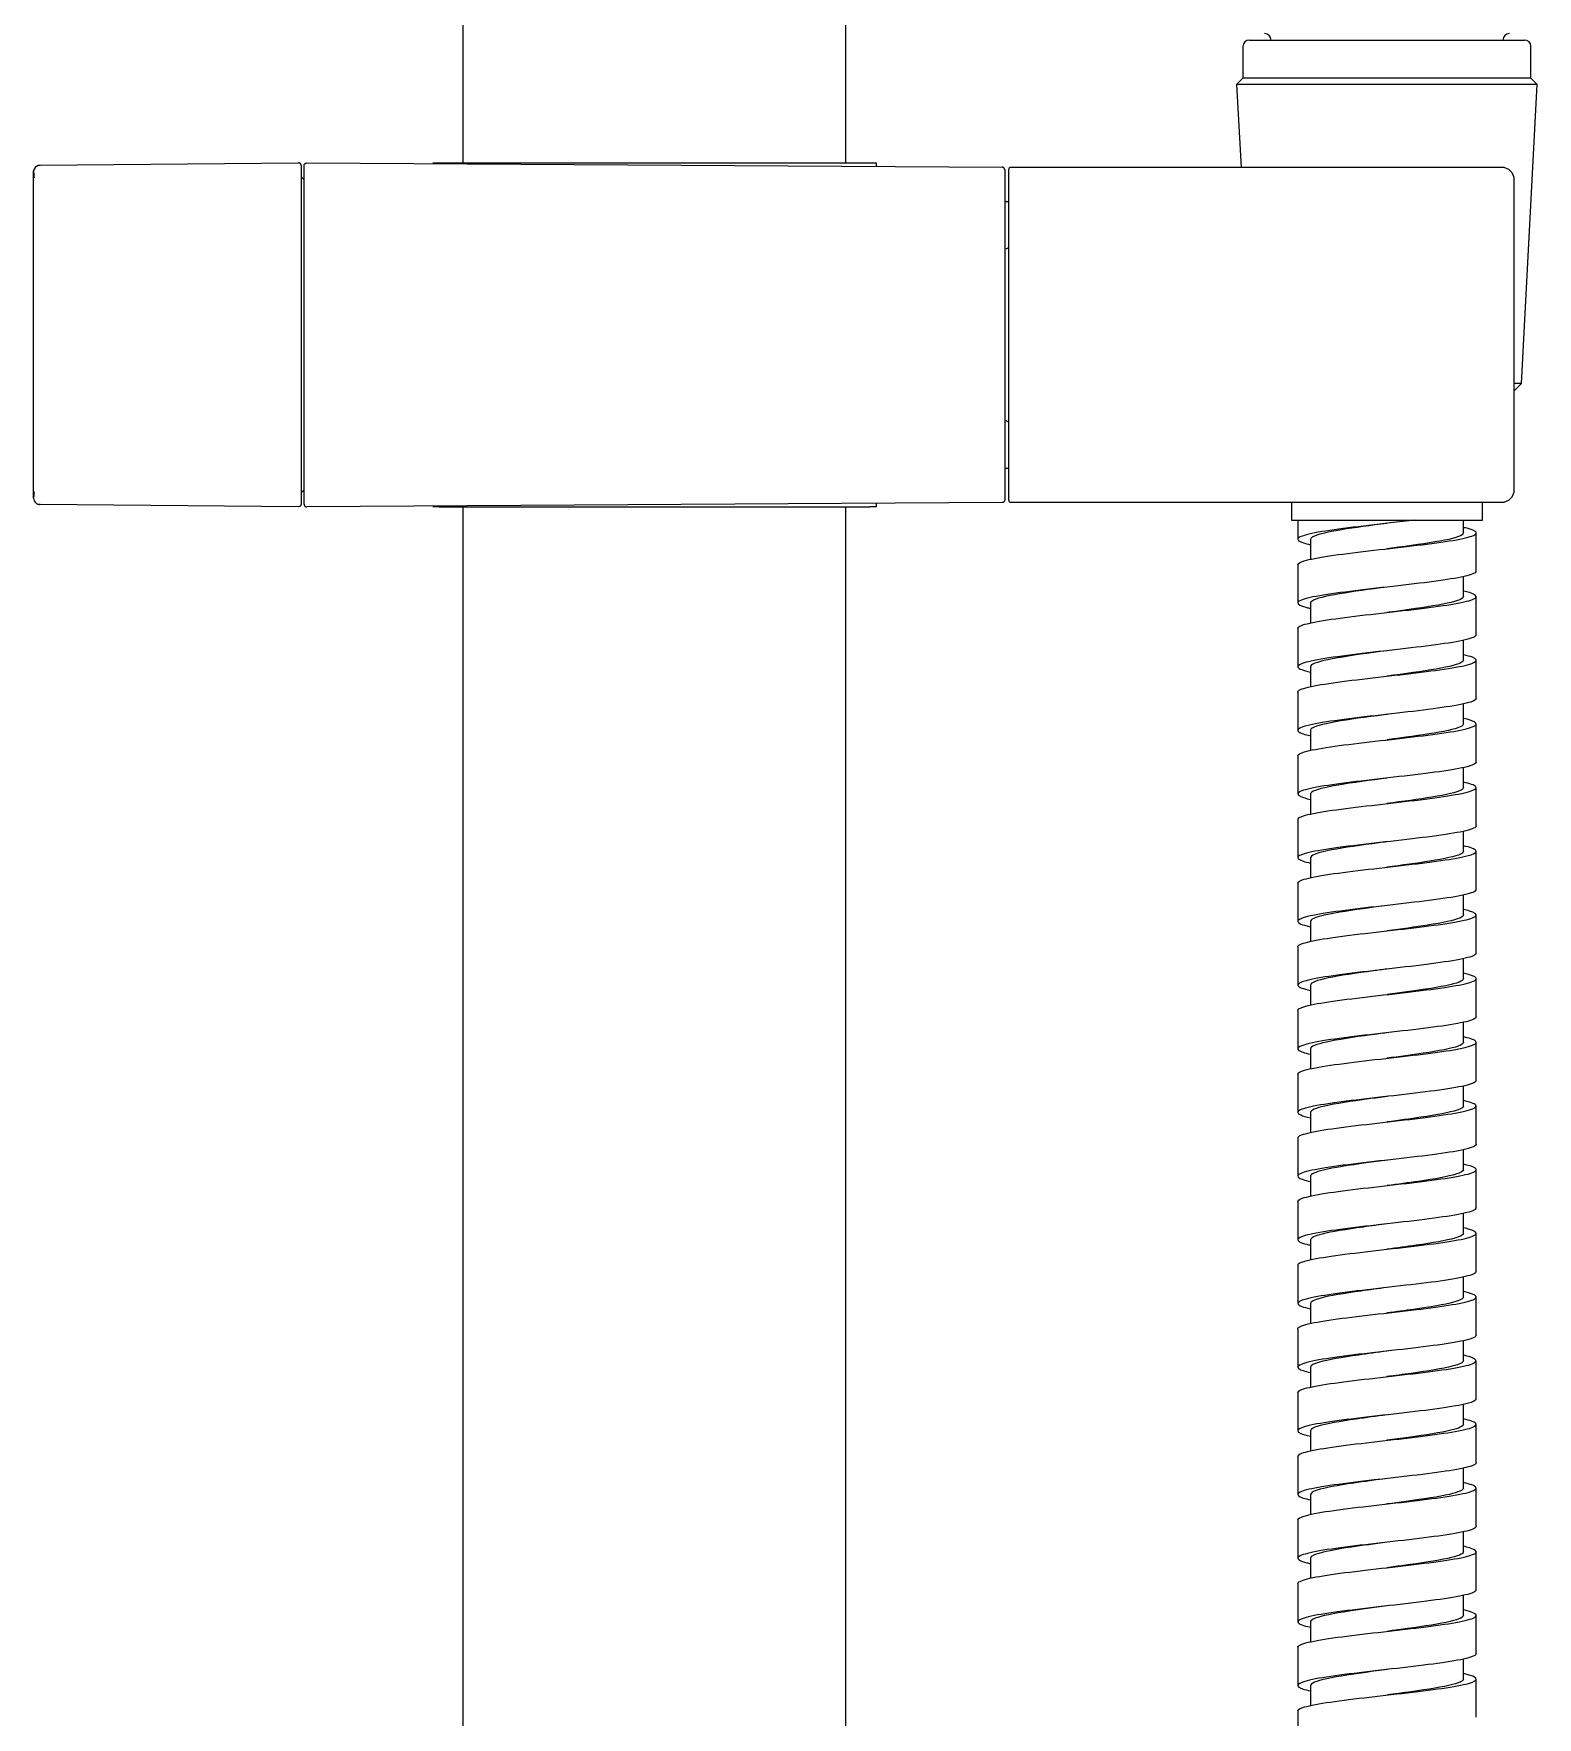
# Model space of a CAD drawing. Header units: millimetres. Extents: x -60 to 7633, y -2614 to 2146.
# Drawn here: x 4123.8 to 4241.8, y 1490.9 to 1623.1 of the extents above; entities that cross this region are included whole.
import ezdxf

# ---------------------------------------------------------------- set-up
doc = ezdxf.new("R2010")
doc.units = ezdxf.units.MM
doc.layers.get('0').update_dxf_attribs({"color": 250})

msp = doc.modelspace()

# ---------------------------------------------------------------- linework, layer by layer
at = {"linetype": 'Continuous'}
for p, q in [((4157.53, 1612.95), (4157.53, 1868.85)), ((4187.53, 1868.85), (4187.53, 1612.95)), ((4218.73, 1622.1), (4218.73, 1619.6)), ((4219.23, 1622.6), (4240.83, 1622.6)), ((4241.33, 1619.6), (4241.33, 1622.1)), ((4218.73, 1619.6), (4218.23, 1619.1)), ((4241.33, 1619.6), (4218.73, 1619.6)), ((4241.83, 1619.1), (4241.33, 1619.6)), ((4241.83, 1619.1), (4218.23, 1619.1)), ((4218.23, 1619.1), (4218.58, 1612.6)), ((4240.6, 1595.62), (4241.83, 1619.1)), ((4124.3, 1612.77), (4144.6, 1612.95)), ((4145.24, 1612.95), (4199.84, 1612.61)), ((4155.13, 1612.95), (4155.63, 1612.95)), ((4155.63, 1612.95), (4189.43, 1612.95)), ((4189.43, 1612.95), (4189.93, 1612.95)), ((4189.93, 1612.95), (4189.93, 1612.67)), ((4123.8, 1611.77), (4123.8, 1612.27)), ((4123.8, 1587.13), (4123.8, 1611.77)), ((4144.8, 1612.75), (4144.8, 1611.95)), ((4144.8, 1611.95), (4144.8, 1586.95)), ((4144.8, 1611.85), (4145.03, 1611.62)), ((4145.03, 1611.95), (4145.03, 1612.75)), ((4145.03, 1586.95), (4145.03, 1611.95)), ((4200.03, 1612.41), (4200.03, 1611.61)), ((4200.03, 1611.61), (4200.03, 1587.28)), ((4200.33, 1612.4), (4200.33, 1611.6)), ((4200.33, 1611.6), (4200.33, 1587.3)), ((4239.03, 1612.6), (4200.53, 1612.6)), ((4240.03, 1587.3), (4240.03, 1611.6)), ((4200.03, 1609.91), (4200.33, 1609.91)), ((4240.6, 1595.62), (4240.03, 1595.62)), ((4240.03, 1595.05), (4240.6, 1595.62)), ((4200.03, 1588.99), (4200.33, 1588.99)), ((4123.8, 1586.63), (4123.8, 1587.13)), ((4123.8, 1587.13), (4123.84, 1587.13)), ((4145.03, 1587.28), (4144.8, 1587.05)), ((4144.8, 1586.95), (4144.8, 1586.15)), ((4145.03, 1586.15), (4145.03, 1586.95)), ((4200.03, 1587.28), (4200.03, 1586.48)), ((4200.33, 1587.3), (4200.33, 1586.5)), ((4144.6, 1585.95), (4124.3, 1586.13)), ((4199.84, 1586.28), (4145.24, 1585.95)), ((4155.63, 1585.95), (4155.13, 1585.95)), ((4155.63, 1585.95), (4189.43, 1585.95)), ((4157.53, 899.45), (4157.53, 1585.95)), ((4187.53, 1585.95), (4187.53, 899.45)), ((4189.93, 1585.95), (4189.43, 1585.95)), ((4189.93, 1586.22), (4189.93, 1585.95)), ((4200.53, 1586.3), (4239.03, 1586.3)), ((4222.53, 1586.3), (4222.53, 1584.9)), ((4237.53, 1584.9), (4237.53, 1586.3)), ((4222.53, 1584.9), (4237.53, 1584.9)), ((4223.03, 1584.9), (4223.03, 1583.4)), ((4236.03, 1583.9), (4236.03, 1584.9)), ((4237.03, 1580.9), (4237.03, 1583.9)), ((4224.04, 1583.4), (4224.04, 1581.83)), ((4223.03, 1581.4), (4223.03, 1578.4)), ((4236.03, 1578.9), (4236.03, 1580.47)), ((4237.03, 1575.9), (4237.03, 1578.9)), ((4224.04, 1578.4), (4224.04, 1576.83)), ((4223.03, 1576.4), (4223.03, 1573.4)), ((4236.03, 1573.9), (4236.03, 1575.47)), ((4224.04, 1573.4), (4224.04, 1571.83)), ((4237.03, 1570.9), (4237.03, 1573.9)), ((4223.03, 1571.4), (4223.03, 1568.4)), ((4236.03, 1568.9), (4236.03, 1570.47)), ((4224.04, 1568.4), (4224.04, 1566.82)), ((4237.03, 1565.9), (4237.03, 1568.9)), ((4223.03, 1566.4), (4223.03, 1563.4)), ((4236.03, 1563.9), (4236.03, 1565.47)), ((4224.04, 1563.4), (4224.04, 1561.83)), ((4237.03, 1560.9), (4237.03, 1563.9)), ((4223.03, 1561.4), (4223.03, 1558.4)), ((4236.03, 1558.9), (4236.03, 1560.47)), ((4237.03, 1555.9), (4237.03, 1558.9)), ((4224.03, 1558.4), (4224.03, 1556.82)), ((4223.03, 1556.4), (4223.03, 1553.4)), ((4236.03, 1553.9), (4236.03, 1555.47)), ((4224.03, 1553.4), (4224.03, 1551.82)), ((4237.03, 1550.9), (4237.03, 1553.9)), ((4223.03, 1551.4), (4223.03, 1548.4)), ((4236.03, 1548.9), (4236.03, 1550.47)), ((4224.03, 1548.4), (4224.03, 1546.82)), ((4237.03, 1545.9), (4237.03, 1548.9)), ((4223.03, 1546.4), (4223.03, 1543.4)), ((4236.03, 1543.9), (4236.03, 1545.47)), ((4224.03, 1543.4), (4224.03, 1541.83)), ((4237.03, 1540.9), (4237.03, 1543.9)), ((4223.03, 1541.4), (4223.03, 1538.4)), ((4236.03, 1538.9), (4236.03, 1540.47)), ((4237.03, 1535.9), (4237.03, 1538.9)), ((4224.03, 1538.4), (4224.03, 1536.82)), ((4223.03, 1536.4), (4223.03, 1533.4)), ((4236.03, 1533.9), (4236.03, 1535.47)), ((4237.03, 1530.9), (4237.03, 1533.9)), ((4224.04, 1533.4), (4224.04, 1531.83)), ((4223.03, 1531.4), (4223.03, 1528.4)), ((4236.03, 1528.9), (4236.03, 1530.47)), ((4224.04, 1528.4), (4224.04, 1526.83)), ((4237.03, 1525.9), (4237.03, 1528.9)), ((4223.03, 1526.4), (4223.03, 1523.4)), ((4236.03, 1523.9), (4236.03, 1525.47)), ((4224.04, 1523.4), (4224.04, 1521.83)), ((4237.03, 1520.9), (4237.03, 1523.9)), ((4223.03, 1521.4), (4223.03, 1518.4)), ((4236.03, 1518.9), (4236.03, 1520.47)), ((4224.04, 1518.4), (4224.04, 1516.83)), ((4237.03, 1515.9), (4237.03, 1518.9)), ((4223.03, 1516.4), (4223.03, 1513.4)), ((4236.03, 1513.9), (4236.03, 1515.47)), ((4237.03, 1510.9), (4237.03, 1513.9)), ((4224.04, 1513.4), (4224.04, 1511.83)), ((4223.03, 1511.4), (4223.03, 1508.4)), ((4236.03, 1508.9), (4236.03, 1510.47)), ((4237.03, 1505.9), (4237.03, 1508.9)), ((4224.04, 1508.4), (4224.04, 1506.83)), ((4223.03, 1506.4), (4223.03, 1503.4)), ((4236.03, 1503.9), (4236.03, 1505.47)), ((4224.04, 1503.4), (4224.04, 1501.83)), ((4237.03, 1500.9), (4237.03, 1503.9)), ((4223.03, 1501.4), (4223.03, 1498.4)), ((4236.03, 1498.9), (4236.03, 1500.47)), ((4224.04, 1498.4), (4224.04, 1496.83)), ((4237.03, 1495.9), (4237.03, 1498.9)), ((4223.03, 1496.4), (4223.03, 1493.4)), ((4236.03, 1493.9), (4236.03, 1495.47)), ((4237.03, 1490.9), (4237.03, 1493.9)), ((4224.04, 1493.4), (4224.04, 1491.83)), ((4223.03, 1491.4), (4223.03, 1488.4))]:
    msp.add_line(p, q, dxfattribs=at)
for centre, radius, start, end in [((4219.23, 1622.1), 0.5, 90, 180), ((4220.43, 1622.6), 0.5, 0, 90), ((4239.63, 1622.6), 0.5, 90, 180), ((4240.83, 1622.1), 0.5, 0, 90), ((4124.3, 1612.27), 0.5, 155.6045, 179.999), ((4135.07, 1612.85), 11.29, 183.1391, 185.4735), ((4124.27, 1612.29), 0.464, 86.1231, 159.3363), ((4184.92, 1612.27), 60.62, 179.5275, 179.5443), ((4200.53, 1612.4), 0.2, 90, 180), ((4239.03, 1611.6), 1, 0, 90), ((4200.33, 1605.96), 0.3, 90, 135.0002), ((4200.33, 1592.94), 0.3, 224.715, 270), ((4135.07, 1586.05), 11.29, 174.5265, 176.8609), ((4124.3, 1586.63), 0.5, 180.001, 206.0309), ((4124.27, 1586.6), 0.453, 202.6604, 274.3919), ((4200.53, 1586.5), 0.2, 180, 270), ((4239.03, 1587.3), 1, 270, 0), ((4124.3, 1586.63), 0.5, 240.8809, 269.5)]:
    msp.add_arc(centre, radius, start, end, dxfattribs=at)
for points, weights in [([(4144.8, 1612.75), (4144.8, 1612.87), (4144.72, 1612.95), (4144.6, 1612.95)], [1.17455293361, 0.942397257252, 0.941817142031, 1.17281258795]), ([(4200.03, 1612.41), (4200.03, 1612.53), (4199.95, 1612.61), (4199.84, 1612.61)], [1.16999793441, 0.943299960513, 0.943334026982, 1.17010013382]), ([(4145.03, 1586.15), (4145.03, 1586.03), (4145.12, 1585.95), (4145.24, 1585.95)], [1.173578737, 0.942518283698, 0.942141037925, 1.17244699968])]:
    msp.add_rational_spline(points, weights, degree=3, dxfattribs=at)
for points, knots in [([(4145.03, 1612.75), (4145.03, 1612.8), (4145.06, 1612.85), (4145.13, 1612.93), (4145.18, 1612.95), (4145.24, 1612.95)], [0, 0, 0, 0, 0.5, 0.5, 1, 1, 1, 1]), ([(4200.03, 1586.48), (4200.03, 1586.43), (4200.01, 1586.38), (4199.94, 1586.31), (4199.89, 1586.28), (4199.84, 1586.28)], [0, 0, 0, 0, 0.5, 0.5, 1, 1, 1, 1]), ([(4144.8, 1586.15), (4144.8, 1586.1), (4144.78, 1586.05), (4144.71, 1585.97), (4144.66, 1585.95), (4144.6, 1585.95)], [0, 0, 0, 0, 0.5, 0.5, 1, 1, 1, 1]), ([(4232.2, 1584.9), (4231.59, 1584.83), (4230.95, 1584.75), (4229.17, 1584.55), (4228.01, 1584.42), (4225.95, 1584.16), (4225.04, 1584.03), (4223.7, 1583.77), (4223.26, 1583.64), (4222.94, 1583.38), (4223.07, 1583.25), (4223.62, 1583.07), (4223.8, 1583.02), (4224.02, 1582.97)], [0.057498438, 0.057498438, 0.057498438, 0.057498438, 0.05859375, 0.05859375, 0.060546875, 0.060546875, 0.0625, 0.0625, 0.064453125, 0.064453125, 0.06640625, 0.06640625, 0.067131044, 0.067131044, 0.067131044, 0.067131044]), ([(4223.04, 1581.4), (4223.04, 1581.45), (4223.08, 1581.5), (4223.39, 1581.69), (4223.9, 1581.82), (4225.34, 1582.07), (4226.29, 1582.21), (4228.42, 1582.47), (4229.58, 1582.6), (4231.85, 1582.86), (4232.96, 1582.99), (4234.88, 1583.25), (4235.67, 1583.38), (4236.74, 1583.64), (4237.03, 1583.77), (4237.04, 1584.03), (4236.75, 1584.16), (4236.15, 1584.3), (4236.1, 1584.32), (4236.03, 1584.33)], [0.92500094, 0.92500094, 0.92500094, 0.92500094, 0.92578125, 0.92578125, 0.92773438, 0.92773438, 0.9296875, 0.9296875, 0.93164062, 0.93164062, 0.93359375, 0.93359375, 0.93554688, 0.93554688, 0.9375, 0.9375, 0.93945312, 0.93945312, 0.93965463, 0.93965463, 0.93965463, 0.93965463]), ([(4230.02, 1584.65), (4228.75, 1584.48), (4227.48, 1584.31), (4225.33, 1583.96), (4224.52, 1583.77), (4224.09, 1583.52), (4224.04, 1583.46), (4224.04, 1583.4)], [0.058757768, 0.058757768, 0.058757768, 0.058757768, 0.061287466, 0.061287466, 0.064080381, 0.064080381, 0.064992449, 0.064992449, 0.064992449, 0.064992449]), ([(4236.03, 1583.9), (4236.03, 1583.87), (4236.02, 1583.84), (4235.86, 1583.63), (4235.21, 1583.44), (4233.18, 1583.07), (4231.82, 1582.89), (4230.29, 1582.68), (4230.16, 1582.66), (4230.02, 1582.65)], [0.062506405, 0.062506405, 0.062506405, 0.062506405, 0.062908719, 0.062908719, 0.065701635, 0.065701635, 0.06849455, 0.06849455, 0.068757454, 0.068757454, 0.068757454, 0.068757454]), ([(4237.03, 1580.9), (4237.03, 1580.86), (4237.01, 1580.82), (4236.77, 1580.64), (4236.31, 1580.51), (4234.92, 1580.25), (4234.01, 1580.12), (4231.93, 1579.86), (4230.77, 1579.73), (4228.48, 1579.47), (4227.35, 1579.34), (4225.41, 1579.08), (4224.58, 1578.95), (4223.41, 1578.69), (4223.08, 1578.56), (4223, 1578.3), (4223.23, 1578.17), (4223.82, 1578.02), (4223.92, 1577.99), (4224.02, 1577.97)], [0.07750218, 0.07750218, 0.07750218, 0.07750218, 0.078125, 0.078125, 0.08007812, 0.08007812, 0.08203125, 0.08203125, 0.08398438, 0.08398438, 0.0859375, 0.0859375, 0.08789062, 0.08789062, 0.08984375, 0.08984375, 0.09179688, 0.09179688, 0.09213246, 0.09213246, 0.09213246, 0.09213246]), ([(4223.03, 1576.4), (4223.03, 1576.42), (4223.05, 1576.45), (4223.18, 1576.61), (4223.57, 1576.74), (4224.85, 1577), (4225.73, 1577.13), (4227.74, 1577.39), (4228.88, 1577.52), (4231.17, 1577.78), (4232.32, 1577.91), (4234.34, 1578.17), (4235.22, 1578.3), (4236.49, 1578.56), (4236.89, 1578.69), (4237.11, 1578.95), (4236.94, 1579.08), (4236.37, 1579.25), (4236.21, 1579.29), (4236.03, 1579.33)], [0.89999941, 0.89999941, 0.89999941, 0.89999941, 0.90039062, 0.90039062, 0.90234375, 0.90234375, 0.90429688, 0.90429688, 0.90625, 0.90625, 0.90820312, 0.90820312, 0.91015625, 0.91015625, 0.91210938, 0.91210938, 0.9140625, 0.9140625, 0.91465805, 0.91465805, 0.91465805, 0.91465805]), ([(4230.04, 1579.65), (4228.69, 1579.47), (4227.35, 1579.29), (4225.2, 1578.93), (4224.43, 1578.74), (4224.07, 1578.5), (4224.04, 1578.45), (4224.04, 1578.4)], [0.083749167, 0.083749167, 0.083749167, 0.083749167, 0.086423706, 0.086423706, 0.089216621, 0.089216621, 0.089989319, 0.089989319, 0.089989319, 0.089989319]), ([(4236.03, 1578.9), (4236.03, 1578.86), (4236.02, 1578.83), (4235.79, 1578.6), (4235.09, 1578.42), (4233, 1578.05), (4231.62, 1577.86), (4230.15, 1577.66), (4230.09, 1577.66), (4230.03, 1577.65)], [0.087507848, 0.087507848, 0.087507848, 0.087507848, 0.088044959, 0.088044959, 0.090837875, 0.090837875, 0.09363079, 0.09363079, 0.093752156, 0.093752156, 0.093752156, 0.093752156]), ([(4237.03, 1575.9), (4237.03, 1575.83), (4236.96, 1575.76), (4236.52, 1575.57), (4235.96, 1575.44), (4234.39, 1575.17), (4233.41, 1575.04), (4231.25, 1574.79), (4230.08, 1574.66), (4227.8, 1574.39), (4226.72, 1574.26), (4224.9, 1574), (4224.16, 1573.87), (4223.2, 1573.61), (4222.98, 1573.48), (4223.11, 1573.23), (4223.45, 1573.1), (4224.02, 1572.97)], [0.10249919, 0.10249919, 0.10249919, 0.10249919, 0.10351562, 0.10351562, 0.10546875, 0.10546875, 0.10742188, 0.10742188, 0.109375, 0.109375, 0.11132812, 0.11132812, 0.11328125, 0.11328125, 0.11523438, 0.11523438, 0.11713264, 0.11713264, 0.11713264, 0.11713264]), ([(4230.04, 1574.65), (4230.03, 1574.65), (4230.02, 1574.65), (4228.61, 1574.46), (4227.21, 1574.27), (4225.07, 1573.9), (4224.34, 1573.71), (4224.06, 1573.49), (4224.04, 1573.44), (4224.04, 1573.4)], [0.108748221, 0.108748221, 0.108748221, 0.108748221, 0.10876703, 0.10876703, 0.111559946, 0.111559946, 0.114352861, 0.114352861, 0.114992613, 0.114992613, 0.114992613, 0.114992613]), ([(4223.03, 1571.4), (4223.03, 1571.53), (4223.32, 1571.66), (4224.4, 1571.92), (4225.2, 1572.05), (4227.09, 1572.31), (4228.2, 1572.44), (4230.49, 1572.7), (4231.66, 1572.83), (4233.76, 1573.09), (4234.71, 1573.22), (4236.17, 1573.48), (4236.68, 1573.61), (4237.12, 1573.87), (4237.07, 1574), (4236.57, 1574.2), (4236.33, 1574.26), (4236.03, 1574.33)], [0.8750022, 0.8750022, 0.8750022, 0.8750022, 0.87695312, 0.87695312, 0.87890625, 0.87890625, 0.88085938, 0.88085938, 0.8828125, 0.8828125, 0.88476562, 0.88476562, 0.88671875, 0.88671875, 0.88867188, 0.88867188, 0.88965687, 0.88965687, 0.88965687, 0.88965687]), ([(4236.03, 1573.9), (4236.03, 1573.85), (4236, 1573.81), (4235.71, 1573.58), (4234.96, 1573.39), (4232.82, 1573.02), (4231.44, 1572.83), (4230.04, 1572.65)], [0.112511239, 0.112511239, 0.112511239, 0.112511239, 0.113181199, 0.113181199, 0.115974114, 0.115974114, 0.118744409, 0.118744409, 0.118744409, 0.118744409]), ([(4237.03, 1570.9), (4237.03, 1570.8), (4236.89, 1570.71), (4236.21, 1570.49), (4235.54, 1570.36), (4233.83, 1570.1), (4232.78, 1569.97), (4230.56, 1569.71), (4229.38, 1569.58), (4227.16, 1569.32), (4226.12, 1569.19), (4224.44, 1568.92), (4223.8, 1568.79), (4223.05, 1568.54), (4222.94, 1568.4), (4223.26, 1568.17), (4223.57, 1568.07), (4224.02, 1567.97)], [0.12749839, 0.12749839, 0.12749839, 0.12749839, 0.12890625, 0.12890625, 0.13085938, 0.13085938, 0.1328125, 0.1328125, 0.13476562, 0.13476562, 0.13671875, 0.13671875, 0.13867188, 0.13867188, 0.140625, 0.140625, 0.1421306, 0.1421306, 0.1421306, 0.1421306]), ([(4223.03, 1566.4), (4223.04, 1566.5), (4223.22, 1566.61), (4224, 1566.84), (4224.71, 1566.97), (4226.47, 1567.23), (4227.54, 1567.36), (4229.79, 1567.62), (4230.97, 1567.75), (4233.15, 1568.01), (4234.17, 1568.14), (4235.8, 1568.4), (4236.4, 1568.53), (4237.06, 1568.79), (4237.13, 1568.92), (4236.74, 1569.15), (4236.45, 1569.24), (4236.03, 1569.33)], [0.85000159, 0.85000159, 0.85000159, 0.85000159, 0.8515625, 0.8515625, 0.85351562, 0.85351562, 0.85546875, 0.85546875, 0.85742188, 0.85742188, 0.859375, 0.859375, 0.86132812, 0.86132812, 0.86328125, 0.86328125, 0.86465234, 0.86465234, 0.86465234, 0.86465234]), ([(4230.04, 1569.65), (4229.96, 1569.64), (4229.88, 1569.63), (4228.4, 1569.43), (4227.02, 1569.25), (4224.95, 1568.87), (4224.26, 1568.69), (4224.05, 1568.47), (4224.04, 1568.43), (4224.04, 1568.4)], [0.133746034, 0.133746034, 0.133746034, 0.133746034, 0.13390327, 0.13390327, 0.136696185, 0.136696185, 0.139489101, 0.139489101, 0.139991346, 0.139991346, 0.139991346, 0.139991346]), ([(4236.03, 1568.9), (4236.03, 1568.84), (4235.99, 1568.79), (4235.62, 1568.55), (4234.84, 1568.36), (4232.68, 1568), (4231.36, 1567.83), (4230.04, 1567.65)], [0.137507841, 0.137507841, 0.137507841, 0.137507841, 0.138317439, 0.138317439, 0.141110354, 0.141110354, 0.143748047, 0.143748047, 0.143748047, 0.143748047]), ([(4237.03, 1565.9), (4237.03, 1565.78), (4236.79, 1565.66), (4235.83, 1565.41), (4235.07, 1565.28), (4233.23, 1565.02), (4232.13, 1564.89), (4229.85, 1564.63), (4228.68, 1564.5), (4226.54, 1564.24), (4225.57, 1564.11), (4224.03, 1563.85), (4223.49, 1563.72), (4222.96, 1563.46), (4222.97, 1563.33), (4223.43, 1563.12), (4223.68, 1563.05), (4224.01, 1562.97)], [0.15250214, 0.15250214, 0.15250214, 0.15250214, 0.15429688, 0.15429688, 0.15625, 0.15625, 0.15820312, 0.15820312, 0.16015625, 0.16015625, 0.16210938, 0.16210938, 0.1640625, 0.1640625, 0.16601562, 0.16601562, 0.1671285, 0.1671285, 0.1671285, 0.1671285]), ([(4223.04, 1561.4), (4223.04, 1561.48), (4223.14, 1561.56), (4223.67, 1561.76), (4224.27, 1561.89), (4225.9, 1562.15), (4226.91, 1562.28), (4229.09, 1562.54), (4230.27, 1562.67), (4232.52, 1562.93), (4233.59, 1563.07), (4235.36, 1563.33), (4236.06, 1563.46), (4236.94, 1563.72), (4237.11, 1563.85), (4236.9, 1564.09), (4236.56, 1564.21), (4236.03, 1564.33)], [0.82499822, 0.82499822, 0.82499822, 0.82499822, 0.82617188, 0.82617188, 0.828125, 0.828125, 0.83007812, 0.83007812, 0.83203125, 0.83203125, 0.83398438, 0.83398438, 0.8359375, 0.8359375, 0.83789062, 0.83789062, 0.83965617, 0.83965617, 0.83965617, 0.83965617]), ([(4230.03, 1564.65), (4229.89, 1564.63), (4229.74, 1564.61), (4228.2, 1564.4), (4226.84, 1564.22), (4224.83, 1563.85), (4224.19, 1563.66), (4224.04, 1563.45), (4224.04, 1563.42), (4224.04, 1563.4)], [0.158753759, 0.158753759, 0.158753759, 0.158753759, 0.15903951, 0.15903951, 0.161832425, 0.161832425, 0.164625341, 0.164625341, 0.1649915, 0.1649915, 0.1649915, 0.1649915]), ([(4236.03, 1563.9), (4236.03, 1563.83), (4235.98, 1563.77), (4235.53, 1563.52), (4234.7, 1563.34), (4232.55, 1562.98), (4231.29, 1562.82), (4230.03, 1562.65)], [0.162505058, 0.162505058, 0.162505058, 0.162505058, 0.163453678, 0.163453678, 0.166246594, 0.166246594, 0.1687531, 0.1687531, 0.1687531, 0.1687531]), ([(4237.03, 1560.9), (4237.03, 1560.88), (4237.03, 1560.87), (4236.96, 1560.72), (4236.61, 1560.59), (4235.4, 1560.33), (4234.56, 1560.2), (4232.59, 1559.94), (4231.46, 1559.81), (4229.16, 1559.55), (4228.01, 1559.42), (4225.95, 1559.16), (4225.05, 1559.03), (4223.7, 1558.77), (4223.26, 1558.64), (4222.94, 1558.38), (4223.07, 1558.25), (4223.61, 1558.07), (4223.8, 1558.02), (4224.02, 1557.97)], [0.17750018, 0.17750018, 0.17750018, 0.17750018, 0.17773438, 0.17773438, 0.1796875, 0.1796875, 0.18164062, 0.18164062, 0.18359375, 0.18359375, 0.18554688, 0.18554688, 0.1875, 0.1875, 0.18945312, 0.18945312, 0.19140625, 0.19140625, 0.19213283, 0.19213283, 0.19213283, 0.19213283]), ([(4223.04, 1556.4), (4223.04, 1556.45), (4223.08, 1556.5), (4223.39, 1556.68), (4223.89, 1556.82), (4225.35, 1557.08), (4226.3, 1557.21), (4228.41, 1557.47), (4229.57, 1557.6), (4231.87, 1557.86), (4232.97, 1557.99), (4234.87, 1558.25), (4235.66, 1558.38), (4236.75, 1558.64), (4237.03, 1558.77), (4237.03, 1559.03), (4236.75, 1559.16), (4236.15, 1559.3), (4236.1, 1559.32), (4236.03, 1559.33)], [0.80000114, 0.80000114, 0.80000114, 0.80000114, 0.80078125, 0.80078125, 0.80273438, 0.80273438, 0.8046875, 0.8046875, 0.80664062, 0.80664062, 0.80859375, 0.80859375, 0.81054688, 0.81054688, 0.8125, 0.8125, 0.81445312, 0.81445312, 0.81465501, 0.81465501, 0.81465501, 0.81465501]), ([(4230.03, 1559.65), (4229.82, 1559.62), (4229.61, 1559.59), (4228, 1559.38), (4226.66, 1559.19), (4224.72, 1558.82), (4224.13, 1558.63), (4224.04, 1558.43), (4224.03, 1558.42), (4224.03, 1558.4)], [0.183752986, 0.183752986, 0.183752986, 0.183752986, 0.184175749, 0.184175749, 0.186968665, 0.186968665, 0.18976158, 0.18976158, 0.189993025, 0.189993025, 0.189993025, 0.189993025]), ([(4236.03, 1558.9), (4236.03, 1558.83), (4235.96, 1558.75), (4235.43, 1558.49), (4234.56, 1558.31), (4232.41, 1557.96), (4231.22, 1557.81), (4230.03, 1557.65)], [0.187505638, 0.187505638, 0.187505638, 0.187505638, 0.188589918, 0.188589918, 0.191382834, 0.191382834, 0.1937527, 0.1937527, 0.1937527, 0.1937527]), ([(4237.03, 1555.9), (4237.03, 1555.86), (4237.01, 1555.82), (4236.77, 1555.64), (4236.31, 1555.51), (4234.93, 1555.25), (4234, 1555.12), (4231.92, 1554.86), (4230.77, 1554.73), (4228.48, 1554.47), (4227.36, 1554.34), (4225.4, 1554.08), (4224.57, 1553.95), (4223.42, 1553.69), (4223.09, 1553.56), (4222.99, 1553.3), (4223.24, 1553.17), (4223.82, 1553.02), (4223.91, 1553), (4224.01, 1552.97)], [0.20249891, 0.20249891, 0.20249891, 0.20249891, 0.203125, 0.203125, 0.20507812, 0.20507812, 0.20703125, 0.20703125, 0.20898438, 0.20898438, 0.2109375, 0.2109375, 0.21289062, 0.21289062, 0.21484375, 0.21484375, 0.21679688, 0.21679688, 0.21713044, 0.21713044, 0.21713044, 0.21713044]), ([(4223.03, 1551.4), (4223.03, 1551.42), (4223.05, 1551.45), (4223.18, 1551.61), (4223.58, 1551.74), (4224.85, 1552), (4225.72, 1552.13), (4227.74, 1552.39), (4228.89, 1552.52), (4231.18, 1552.78), (4232.32, 1552.91), (4234.34, 1553.17), (4235.22, 1553.3), (4236.49, 1553.56), (4236.89, 1553.69), (4237.11, 1553.95), (4236.94, 1554.08), (4236.37, 1554.25), (4236.21, 1554.29), (4236.03, 1554.33)], [0.77500334, 0.77500334, 0.77500334, 0.77500334, 0.77539062, 0.77539062, 0.77734375, 0.77734375, 0.77929688, 0.77929688, 0.78125, 0.78125, 0.78320312, 0.78320312, 0.78515625, 0.78515625, 0.78710938, 0.78710938, 0.7890625, 0.7890625, 0.7896521, 0.7896521, 0.7896521, 0.7896521]), ([(4230.05, 1554.65), (4229.76, 1554.61), (4229.47, 1554.57), (4227.8, 1554.35), (4226.49, 1554.16), (4224.62, 1553.79), (4224.07, 1553.61), (4224.04, 1553.41), (4224.03, 1553.41), (4224.03, 1553.4)], [0.20874279, 0.20874279, 0.20874279, 0.20874279, 0.209311989, 0.209311989, 0.212104905, 0.212104905, 0.21489782, 0.21489782, 0.214998002, 0.214998002, 0.214998002, 0.214998002]), ([(4236.03, 1553.9), (4236.03, 1553.82), (4235.94, 1553.74), (4235.33, 1553.47), (4234.41, 1553.28), (4232.28, 1552.95), (4231.16, 1552.8), (4230.04, 1552.65)], [0.212501276, 0.212501276, 0.212501276, 0.212501276, 0.213726158, 0.213726158, 0.216519074, 0.216519074, 0.218745769, 0.218745769, 0.218745769, 0.218745769]), ([(4237.03, 1550.9), (4237.03, 1550.83), (4236.96, 1550.76), (4236.52, 1550.57), (4235.95, 1550.43), (4234.4, 1550.18), (4233.42, 1550.05), (4231.24, 1549.78), (4230.07, 1549.65), (4227.81, 1549.39), (4226.73, 1549.26), (4224.89, 1549), (4224.16, 1548.87), (4223.2, 1548.61), (4222.98, 1548.48), (4223.11, 1548.23), (4223.45, 1548.1), (4224.01, 1547.97)], [0.22750225, 0.22750225, 0.22750225, 0.22750225, 0.22851562, 0.22851562, 0.23046875, 0.23046875, 0.23242188, 0.23242188, 0.234375, 0.234375, 0.23632812, 0.23632812, 0.23828125, 0.23828125, 0.24023438, 0.24023438, 0.24212924, 0.24212924, 0.24212924, 0.24212924]), ([(4230.03, 1549.65), (4229.68, 1549.6), (4229.33, 1549.56), (4227.6, 1549.32), (4226.32, 1549.14), (4224.53, 1548.77), (4224.03, 1548.58), (4224.03, 1548.4)], [0.233750749, 0.233750749, 0.233750749, 0.233750749, 0.234448229, 0.234448229, 0.237241144, 0.237241144, 0.240005302, 0.240005302, 0.240005302, 0.240005302]), ([(4223.03, 1546.4), (4223.03, 1546.53), (4223.32, 1546.66), (4224.4, 1546.92), (4225.18, 1547.05), (4227.1, 1547.31), (4228.21, 1547.44), (4230.48, 1547.7), (4231.65, 1547.83), (4233.77, 1548.09), (4234.72, 1548.22), (4236.17, 1548.48), (4236.67, 1548.61), (4237.12, 1548.87), (4237.07, 1549), (4236.57, 1549.2), (4236.33, 1549.26), (4236.03, 1549.33)], [0.75, 0.75, 0.75, 0.75, 0.75195312, 0.75195312, 0.75390625, 0.75390625, 0.75585938, 0.75585938, 0.7578125, 0.7578125, 0.75976562, 0.75976562, 0.76171875, 0.76171875, 0.76367188, 0.76367188, 0.76465233, 0.76465233, 0.76465233, 0.76465233]), ([(4236.03, 1548.9), (4236.03, 1548.81), (4235.92, 1548.72), (4235.21, 1548.44), (4234.26, 1548.25), (4232.14, 1547.93), (4231.09, 1547.79), (4230.04, 1547.65)], [0.237498544, 0.237498544, 0.237498544, 0.237498544, 0.238862398, 0.238862398, 0.241655313, 0.241655313, 0.243748881, 0.243748881, 0.243748881, 0.243748881]), ([(4237.03, 1545.9), (4237.03, 1545.81), (4236.89, 1545.71), (4236.2, 1545.49), (4235.54, 1545.36), (4233.83, 1545.1), (4232.79, 1544.97), (4230.56, 1544.71), (4229.37, 1544.58), (4227.16, 1544.32), (4226.12, 1544.19), (4224.45, 1543.93), (4223.8, 1543.79), (4223.04, 1543.53), (4222.94, 1543.4), (4223.26, 1543.17), (4223.56, 1543.07), (4224.01, 1542.97)], [0.2525031, 0.2525031, 0.2525031, 0.2525031, 0.25390625, 0.25390625, 0.25585938, 0.25585938, 0.2578125, 0.2578125, 0.25976562, 0.25976562, 0.26171875, 0.26171875, 0.26367188, 0.26367188, 0.265625, 0.265625, 0.26713094, 0.26713094, 0.26713094, 0.26713094]), ([(4223.03, 1541.4), (4223.04, 1541.5), (4223.22, 1541.61), (4224, 1541.84), (4224.71, 1541.97), (4226.48, 1542.23), (4227.55, 1542.36), (4229.78, 1542.62), (4230.97, 1542.75), (4233.17, 1543.01), (4234.18, 1543.14), (4235.79, 1543.4), (4236.4, 1543.53), (4237.07, 1543.8), (4237.12, 1543.93), (4236.74, 1544.15), (4236.45, 1544.24), (4236.03, 1544.33)], [0.72500105, 0.72500105, 0.72500105, 0.72500105, 0.7265625, 0.7265625, 0.72851562, 0.72851562, 0.73046875, 0.73046875, 0.73242188, 0.73242188, 0.734375, 0.734375, 0.73632812, 0.73632812, 0.73828125, 0.73828125, 0.73965586, 0.73965586, 0.73965586, 0.73965586]), ([(4230.03, 1544.65), (4229.61, 1544.59), (4229.19, 1544.54), (4227.41, 1544.3), (4226.15, 1544.11), (4224.48, 1543.75), (4224.03, 1543.57), (4224.03, 1543.4)], [0.258753048, 0.258753048, 0.258753048, 0.258753048, 0.259584469, 0.259584469, 0.262377384, 0.262377384, 0.265006703, 0.265006703, 0.265006703, 0.265006703]), ([(4236.03, 1543.9), (4236.03, 1543.8), (4235.89, 1543.7), (4235.1, 1543.41), (4234.11, 1543.23), (4232, 1542.91), (4231.01, 1542.78), (4230.03, 1542.65)], [0.262496437, 0.262496437, 0.262496437, 0.262496437, 0.263998638, 0.263998638, 0.266791553, 0.266791553, 0.26875511, 0.26875511, 0.26875511, 0.26875511]), ([(4237.03, 1540.9), (4237.03, 1540.78), (4236.79, 1540.66), (4235.84, 1540.41), (4235.08, 1540.28), (4233.22, 1540.02), (4232.13, 1539.89), (4229.87, 1539.63), (4228.69, 1539.5), (4226.53, 1539.24), (4225.56, 1539.11), (4224.05, 1538.85), (4223.5, 1538.72), (4222.96, 1538.46), (4222.97, 1538.33), (4223.43, 1538.12), (4223.68, 1538.05), (4224.02, 1537.97)], [0.27750022, 0.27750022, 0.27750022, 0.27750022, 0.27929688, 0.27929688, 0.28125, 0.28125, 0.28320312, 0.28320312, 0.28515625, 0.28515625, 0.28710938, 0.28710938, 0.2890625, 0.2890625, 0.29101562, 0.29101562, 0.29213284, 0.29213284, 0.29213284, 0.29213284]), ([(4223.03, 1536.4), (4223.04, 1536.48), (4223.13, 1536.55), (4223.67, 1536.76), (4224.28, 1536.89), (4225.89, 1537.15), (4226.9, 1537.28), (4229.1, 1537.54), (4230.28, 1537.68), (4232.52, 1537.93), (4233.59, 1538.07), (4235.36, 1538.33), (4236.06, 1538.46), (4236.94, 1538.72), (4237.11, 1538.85), (4236.9, 1539.09), (4236.57, 1539.21), (4236.04, 1539.33)], [0.70000407, 0.70000407, 0.70000407, 0.70000407, 0.70117188, 0.70117188, 0.703125, 0.703125, 0.70507812, 0.70507812, 0.70703125, 0.70703125, 0.70898438, 0.70898438, 0.7109375, 0.7109375, 0.71289062, 0.71289062, 0.71465073, 0.71465073, 0.71465073, 0.71465073]), ([(4230.04, 1539.65), (4229.55, 1539.58), (4229.06, 1539.52), (4227.22, 1539.27), (4225.99, 1539.08), (4224.43, 1538.73), (4224.03, 1538.56), (4224.03, 1538.4)], [0.283748161, 0.283748161, 0.283748161, 0.283748161, 0.284720708, 0.284720708, 0.287513624, 0.287513624, 0.290010376, 0.290010376, 0.290010376, 0.290010376]), ([(4236.03, 1538.9), (4236.03, 1538.79), (4235.86, 1538.68), (4234.97, 1538.39), (4233.95, 1538.2), (4231.87, 1537.89), (4230.95, 1537.77), (4230.04, 1537.65)], [0.287495757, 0.287495757, 0.287495757, 0.287495757, 0.289134877, 0.289134877, 0.291927793, 0.291927793, 0.293747448, 0.293747448, 0.293747448, 0.293747448]), ([(4237.03, 1535.9), (4237.03, 1535.88), (4237.03, 1535.87), (4236.95, 1535.72), (4236.6, 1535.59), (4235.41, 1535.33), (4234.57, 1535.2), (4232.58, 1534.94), (4231.45, 1534.81), (4229.17, 1534.55), (4228.02, 1534.42), (4225.95, 1534.16), (4225.04, 1534.03), (4223.7, 1533.77), (4223.26, 1533.64), (4222.94, 1533.38), (4223.07, 1533.25), (4223.61, 1533.07), (4223.8, 1533.02), (4224.01, 1532.97)], [0.30250155, 0.30250155, 0.30250155, 0.30250155, 0.30273438, 0.30273438, 0.3046875, 0.3046875, 0.30664062, 0.30664062, 0.30859375, 0.30859375, 0.31054688, 0.31054688, 0.3125, 0.3125, 0.31445312, 0.31445312, 0.31640625, 0.31640625, 0.31712887, 0.31712887, 0.31712887, 0.31712887]), ([(4223.04, 1531.4), (4223.04, 1531.45), (4223.08, 1531.5), (4223.39, 1531.69), (4223.9, 1531.82), (4225.34, 1532.08), (4226.29, 1532.21), (4228.42, 1532.47), (4229.58, 1532.6), (4231.85, 1532.86), (4232.96, 1532.99), (4234.88, 1533.25), (4235.67, 1533.38), (4236.75, 1533.64), (4237.03, 1533.77), (4237.04, 1534.03), (4236.75, 1534.16), (4236.15, 1534.3), (4236.1, 1534.32), (4236.04, 1534.33)], [0.67500095, 0.67500095, 0.67500095, 0.67500095, 0.67578125, 0.67578125, 0.67773438, 0.67773438, 0.6796875, 0.6796875, 0.68164062, 0.68164062, 0.68359375, 0.68359375, 0.68554688, 0.68554688, 0.6875, 0.6875, 0.68945312, 0.68945312, 0.6896507, 0.6896507, 0.6896507, 0.6896507]), ([(4230.04, 1534.65), (4229.48, 1534.58), (4228.92, 1534.5), (4227.04, 1534.24), (4225.83, 1534.06), (4224.39, 1533.71), (4224.03, 1533.55), (4224.04, 1533.4)], [0.308747643, 0.308747643, 0.308747643, 0.308747643, 0.309856948, 0.309856948, 0.312649864, 0.312649864, 0.315011919, 0.315011919, 0.315011919, 0.315011919]), ([(4236.03, 1533.9), (4236.03, 1533.78), (4235.83, 1533.66), (4234.85, 1533.36), (4233.78, 1533.17), (4231.73, 1532.87), (4230.88, 1532.76), (4230.04, 1532.65)], [0.312493003, 0.312493003, 0.312493003, 0.312493003, 0.314271117, 0.314271117, 0.317064033, 0.317064033, 0.318747309, 0.318747309, 0.318747309, 0.318747309]), ([(4237.03, 1530.9), (4237.03, 1530.86), (4237.01, 1530.82), (4236.77, 1530.64), (4236.3, 1530.51), (4234.93, 1530.25), (4234.01, 1530.12), (4231.93, 1529.86), (4230.77, 1529.73), (4228.48, 1529.47), (4227.35, 1529.34), (4225.41, 1529.08), (4224.58, 1528.95), (4223.41, 1528.69), (4223.09, 1528.56), (4222.99, 1528.3), (4223.23, 1528.17), (4223.82, 1528.02), (4223.91, 1527.99), (4224.02, 1527.97)], [0.32750321, 0.32750321, 0.32750321, 0.32750321, 0.328125, 0.328125, 0.33007812, 0.33007812, 0.33203125, 0.33203125, 0.33398438, 0.33398438, 0.3359375, 0.3359375, 0.33789062, 0.33789062, 0.33984375, 0.33984375, 0.34179688, 0.34179688, 0.34213016, 0.34213016, 0.34213016, 0.34213016]), ([(4230.03, 1529.65), (4229.41, 1529.57), (4228.78, 1529.48), (4226.85, 1529.21), (4225.68, 1529.03), (4224.35, 1528.69), (4224.04, 1528.54), (4224.04, 1528.4)], [0.333752075, 0.333752075, 0.333752075, 0.333752075, 0.334993188, 0.334993188, 0.337786104, 0.337786104, 0.340012791, 0.340012791, 0.340012791, 0.340012791]), ([(4223.03, 1526.4), (4223.03, 1526.42), (4223.05, 1526.45), (4223.18, 1526.61), (4223.57, 1526.74), (4224.85, 1527), (4225.73, 1527.13), (4227.74, 1527.39), (4228.89, 1527.52), (4231.17, 1527.78), (4232.32, 1527.91), (4234.35, 1528.17), (4235.22, 1528.3), (4236.49, 1528.56), (4236.89, 1528.69), (4237.11, 1528.95), (4236.94, 1529.08), (4236.37, 1529.25), (4236.22, 1529.29), (4236.04, 1529.33)], [0.64999891, 0.64999891, 0.64999891, 0.64999891, 0.65039062, 0.65039062, 0.65234375, 0.65234375, 0.65429688, 0.65429688, 0.65625, 0.65625, 0.65820312, 0.65820312, 0.66015625, 0.66015625, 0.66210938, 0.66210938, 0.6640625, 0.6640625, 0.6646508, 0.6646508, 0.6646508, 0.6646508]), ([(4236.03, 1528.9), (4236.03, 1528.77), (4235.8, 1528.65), (4234.71, 1528.33), (4233.61, 1528.15), (4231.59, 1527.86), (4230.81, 1527.75), (4230.03, 1527.65)], [0.33748758, 0.33748758, 0.33748758, 0.33748758, 0.339407357, 0.339407357, 0.342200272, 0.342200272, 0.343755052, 0.343755052, 0.343755052, 0.343755052]), ([(4237.03, 1525.9), (4237.03, 1525.83), (4236.96, 1525.76), (4236.52, 1525.57), (4235.96, 1525.44), (4234.39, 1525.17), (4233.41, 1525.04), (4231.25, 1524.79), (4230.08, 1524.66), (4227.8, 1524.39), (4226.72, 1524.26), (4224.9, 1524), (4224.16, 1523.87), (4223.2, 1523.61), (4222.98, 1523.48), (4223.11, 1523.23), (4223.45, 1523.1), (4224.01, 1522.97)], [0.35250031, 0.35250031, 0.35250031, 0.35250031, 0.35351562, 0.35351562, 0.35546875, 0.35546875, 0.35742188, 0.35742188, 0.359375, 0.359375, 0.36132812, 0.36132812, 0.36328125, 0.36328125, 0.36523438, 0.36523438, 0.36713266, 0.36713266, 0.36713266, 0.36713266]), ([(4223.03, 1521.4), (4223.03, 1521.53), (4223.32, 1521.66), (4224.4, 1521.92), (4225.2, 1522.05), (4227.09, 1522.31), (4228.2, 1522.44), (4230.49, 1522.7), (4231.66, 1522.83), (4233.77, 1523.09), (4234.71, 1523.22), (4236.17, 1523.48), (4236.68, 1523.61), (4237.12, 1523.87), (4237.07, 1524), (4236.57, 1524.2), (4236.33, 1524.26), (4236.04, 1524.33)], [0.62500143, 0.62500143, 0.62500143, 0.62500143, 0.62695312, 0.62695312, 0.62890625, 0.62890625, 0.63085938, 0.63085938, 0.6328125, 0.6328125, 0.63476562, 0.63476562, 0.63671875, 0.63671875, 0.63867188, 0.63867188, 0.63964934, 0.63964934, 0.63964934, 0.63964934]), ([(4230.03, 1524.65), (4229.34, 1524.56), (4228.65, 1524.46), (4226.68, 1524.19), (4225.53, 1524), (4224.31, 1523.68), (4224.04, 1523.54), (4224.04, 1523.4)], [0.358754516, 0.358754516, 0.358754516, 0.358754516, 0.360129428, 0.360129428, 0.362922343, 0.362922343, 0.365009966, 0.365009966, 0.365009966, 0.365009966]), ([(4236.03, 1523.9), (4236.03, 1523.76), (4235.77, 1523.63), (4234.57, 1523.3), (4233.44, 1523.12), (4231.46, 1522.84), (4230.74, 1522.74), (4230.03, 1522.65)], [0.362487239, 0.362487239, 0.362487239, 0.362487239, 0.364543597, 0.364543597, 0.367336512, 0.367336512, 0.368750661, 0.368750661, 0.368750661, 0.368750661]), ([(4237.03, 1520.9), (4237.03, 1520.8), (4236.89, 1520.71), (4236.21, 1520.49), (4235.55, 1520.36), (4233.83, 1520.1), (4232.78, 1519.97), (4230.56, 1519.71), (4229.38, 1519.58), (4227.16, 1519.32), (4226.12, 1519.19), (4224.44, 1518.93), (4223.8, 1518.79), (4223.05, 1518.53), (4222.94, 1518.4), (4223.26, 1518.17), (4223.57, 1518.07), (4224.02, 1517.97)], [0.37749811, 0.37749811, 0.37749811, 0.37749811, 0.37890625, 0.37890625, 0.38085938, 0.38085938, 0.3828125, 0.3828125, 0.38476562, 0.38476562, 0.38671875, 0.38671875, 0.38867188, 0.38867188, 0.390625, 0.390625, 0.39213225, 0.39213225, 0.39213225, 0.39213225]), ([(4223.03, 1516.4), (4223.04, 1516.5), (4223.22, 1516.61), (4224.01, 1516.84), (4224.71, 1516.97), (4226.47, 1517.23), (4227.54, 1517.36), (4229.79, 1517.62), (4230.97, 1517.75), (4233.16, 1518.01), (4234.17, 1518.14), (4235.8, 1518.4), (4236.4, 1518.53), (4237.06, 1518.79), (4237.12, 1518.92), (4236.74, 1519.15), (4236.45, 1519.24), (4236.04, 1519.33)], [0.60000156, 0.60000156, 0.60000156, 0.60000156, 0.6015625, 0.6015625, 0.60351562, 0.60351562, 0.60546875, 0.60546875, 0.60742188, 0.60742188, 0.609375, 0.609375, 0.61132812, 0.61132812, 0.61328125, 0.61328125, 0.61464331, 0.61464331, 0.61464331, 0.61464331]), ([(4230.03, 1519.65), (4229.27, 1519.55), (4228.51, 1519.45), (4226.5, 1519.16), (4225.39, 1518.97), (4224.27, 1518.66), (4224.04, 1518.53), (4224.04, 1518.4)], [0.383752872, 0.383752872, 0.383752872, 0.383752872, 0.385265668, 0.385265668, 0.388058583, 0.388058583, 0.390010782, 0.390010782, 0.390010782, 0.390010782]), ([(4236.03, 1518.9), (4236.03, 1518.75), (4235.73, 1518.61), (4234.43, 1518.28), (4233.26, 1518.09), (4231.32, 1517.82), (4230.67, 1517.73), (4230.03, 1517.65)], [0.387490229, 0.387490229, 0.387490229, 0.387490229, 0.389679837, 0.389679837, 0.392472752, 0.392472752, 0.393754918, 0.393754918, 0.393754918, 0.393754918]), ([(4237.03, 1515.9), (4237.03, 1515.78), (4236.79, 1515.66), (4235.83, 1515.41), (4235.08, 1515.28), (4233.23, 1515.02), (4232.13, 1514.89), (4229.86, 1514.63), (4228.68, 1514.5), (4226.54, 1514.24), (4225.57, 1514.11), (4224.04, 1513.85), (4223.49, 1513.72), (4222.96, 1513.46), (4222.97, 1513.33), (4223.43, 1513.12), (4223.68, 1513.05), (4224.02, 1512.97)], [0.40250249, 0.40250249, 0.40250249, 0.40250249, 0.40429688, 0.40429688, 0.40625, 0.40625, 0.40820312, 0.40820312, 0.41015625, 0.41015625, 0.41210938, 0.41210938, 0.4140625, 0.4140625, 0.41601562, 0.41601562, 0.41713039, 0.41713039, 0.41713039, 0.41713039]), ([(4223.03, 1511.4), (4223.04, 1511.48), (4223.14, 1511.56), (4223.67, 1511.76), (4224.27, 1511.89), (4225.9, 1512.15), (4226.91, 1512.28), (4229.09, 1512.54), (4230.27, 1512.67), (4232.52, 1512.93), (4233.59, 1513.07), (4235.36, 1513.33), (4236.06, 1513.46), (4236.94, 1513.72), (4237.11, 1513.85), (4236.9, 1514.09), (4236.57, 1514.21), (4236.04, 1514.33)], [0.57499728, 0.57499728, 0.57499728, 0.57499728, 0.57617188, 0.57617188, 0.578125, 0.578125, 0.58007812, 0.58007812, 0.58203125, 0.58203125, 0.58398438, 0.58398438, 0.5859375, 0.5859375, 0.58789062, 0.58789062, 0.58964537, 0.58964537, 0.58964537, 0.58964537]), ([(4230.03, 1514.65), (4229.2, 1514.54), (4228.37, 1514.43), (4226.33, 1514.13), (4225.26, 1513.95), (4224.24, 1513.64), (4224.04, 1513.52), (4224.04, 1513.4)], [0.408752223, 0.408752223, 0.408752223, 0.408752223, 0.410401907, 0.410401907, 0.413194823, 0.413194823, 0.415011089, 0.415011089, 0.415011089, 0.415011089]), ([(4236.03, 1513.9), (4236.03, 1513.75), (4235.69, 1513.59), (4234.27, 1513.25), (4233.08, 1513.06), (4231.18, 1512.8), (4230.61, 1512.72), (4230.03, 1512.65)], [0.412488111, 0.412488111, 0.412488111, 0.412488111, 0.414816076, 0.414816076, 0.417608992, 0.417608992, 0.418751547, 0.418751547, 0.418751547, 0.418751547]), ([(4237.03, 1510.9), (4237.03, 1510.88), (4237.03, 1510.87), (4236.96, 1510.72), (4236.61, 1510.59), (4235.4, 1510.33), (4234.56, 1510.2), (4232.59, 1509.94), (4231.46, 1509.81), (4229.16, 1509.55), (4228.01, 1509.42), (4225.95, 1509.16), (4225.05, 1509.03), (4223.7, 1508.77), (4223.26, 1508.64), (4222.94, 1508.38), (4223.07, 1508.25), (4223.61, 1508.07), (4223.8, 1508.02), (4224.02, 1507.97)], [0.42750101, 0.42750101, 0.42750101, 0.42750101, 0.42773438, 0.42773438, 0.4296875, 0.4296875, 0.43164062, 0.43164062, 0.43359375, 0.43359375, 0.43554688, 0.43554688, 0.4375, 0.4375, 0.43945312, 0.43945312, 0.44140625, 0.44140625, 0.44213582, 0.44213582, 0.44213582, 0.44213582]), ([(4223.04, 1506.4), (4223.04, 1506.45), (4223.08, 1506.5), (4223.39, 1506.68), (4223.89, 1506.82), (4225.35, 1507.08), (4226.3, 1507.21), (4228.41, 1507.47), (4229.57, 1507.6), (4231.87, 1507.86), (4232.97, 1507.99), (4234.87, 1508.25), (4235.66, 1508.38), (4236.75, 1508.64), (4237.03, 1508.77), (4237.03, 1509.03), (4236.75, 1509.16), (4236.16, 1509.3), (4236.1, 1509.31), (4236.04, 1509.33)], [0.55000006, 0.55000006, 0.55000006, 0.55000006, 0.55078125, 0.55078125, 0.55273438, 0.55273438, 0.5546875, 0.5546875, 0.55664062, 0.55664062, 0.55859375, 0.55859375, 0.56054688, 0.56054688, 0.5625, 0.5625, 0.56445312, 0.56445312, 0.56464399, 0.56464399, 0.56464399, 0.56464399]), ([(4230.02, 1509.65), (4229.13, 1509.53), (4228.23, 1509.41), (4226.16, 1509.11), (4225.13, 1508.92), (4224.21, 1508.62), (4224.04, 1508.51), (4224.04, 1508.4)], [0.433757677, 0.433757677, 0.433757677, 0.433757677, 0.435538147, 0.435538147, 0.438331063, 0.438331063, 0.440008532, 0.440008532, 0.440008532, 0.440008532]), ([(4236.03, 1508.9), (4236.03, 1508.74), (4235.65, 1508.57), (4234.12, 1508.22), (4232.89, 1508.04), (4231.04, 1507.78), (4230.53, 1507.71), (4230.02, 1507.65)], [0.437487752, 0.437487752, 0.437487752, 0.437487752, 0.439952316, 0.439952316, 0.442745232, 0.442745232, 0.443757339, 0.443757339, 0.443757339, 0.443757339]), ([(4237.03, 1505.9), (4237.03, 1505.86), (4237.01, 1505.82), (4236.77, 1505.64), (4236.31, 1505.51), (4234.93, 1505.25), (4234, 1505.12), (4231.93, 1504.86), (4230.77, 1504.73), (4228.48, 1504.47), (4227.35, 1504.34), (4225.4, 1504.08), (4224.57, 1503.95), (4223.42, 1503.69), (4223.09, 1503.56), (4222.99, 1503.3), (4223.24, 1503.17), (4223.82, 1503.02), (4223.92, 1502.99), (4224.02, 1502.97)], [0.45249906, 0.45249906, 0.45249906, 0.45249906, 0.453125, 0.453125, 0.45507812, 0.45507812, 0.45703125, 0.45703125, 0.45898438, 0.45898438, 0.4609375, 0.4609375, 0.46289062, 0.46289062, 0.46484375, 0.46484375, 0.46679688, 0.46679688, 0.46713489, 0.46713489, 0.46713489, 0.46713489]), ([(4230.04, 1504.65), (4229.07, 1504.52), (4228.1, 1504.39), (4226, 1504.08), (4225, 1503.89), (4224.18, 1503.6), (4224.04, 1503.5), (4224.04, 1503.4)], [0.458748751, 0.458748751, 0.458748751, 0.458748751, 0.460674387, 0.460674387, 0.463467302, 0.463467302, 0.46500215, 0.46500215, 0.46500215, 0.46500215]), ([(4223.03, 1501.4), (4223.03, 1501.42), (4223.05, 1501.45), (4223.18, 1501.61), (4223.58, 1501.74), (4224.85, 1502), (4225.72, 1502.13), (4227.74, 1502.39), (4228.89, 1502.52), (4231.18, 1502.78), (4232.32, 1502.91), (4234.34, 1503.17), (4235.22, 1503.3), (4236.49, 1503.56), (4236.89, 1503.69), (4237.11, 1503.95), (4236.94, 1504.08), (4236.37, 1504.25), (4236.22, 1504.29), (4236.04, 1504.33)], [0.52500253, 0.52500253, 0.52500253, 0.52500253, 0.52539062, 0.52539062, 0.52734375, 0.52734375, 0.52929688, 0.52929688, 0.53125, 0.53125, 0.53320312, 0.53320312, 0.53515625, 0.53515625, 0.53710938, 0.53710938, 0.5390625, 0.5390625, 0.53964004, 0.53964004, 0.53964004, 0.53964004]), ([(4236.03, 1503.9), (4236.03, 1503.73), (4235.6, 1503.55), (4233.96, 1503.19), (4232.7, 1503.01), (4230.91, 1502.76), (4230.47, 1502.71), (4230.03, 1502.65)], [0.462493619, 0.462493619, 0.462493619, 0.462493619, 0.465088556, 0.465088556, 0.467881471, 0.467881471, 0.468751829, 0.468751829, 0.468751829, 0.468751829]), ([(4237.03, 1500.9), (4237.03, 1500.83), (4236.96, 1500.76), (4236.52, 1500.57), (4235.95, 1500.44), (4234.4, 1500.18), (4233.42, 1500.05), (4231.24, 1499.78), (4230.07, 1499.65), (4227.82, 1499.39), (4226.73, 1499.26), (4224.89, 1499), (4224.16, 1498.87), (4223.2, 1498.61), (4222.98, 1498.48), (4223.11, 1498.23), (4223.45, 1498.1), (4224.02, 1497.97)], [0.47750212, 0.47750212, 0.47750212, 0.47750212, 0.47851562, 0.47851562, 0.48046875, 0.48046875, 0.48242188, 0.48242188, 0.484375, 0.484375, 0.48632812, 0.48632812, 0.48828125, 0.48828125, 0.49023438, 0.49023438, 0.49213374, 0.49213374, 0.49213374, 0.49213374]), ([(4223.03, 1496.4), (4223.03, 1496.53), (4223.32, 1496.66), (4224.4, 1496.92), (4225.18, 1497.05), (4227.1, 1497.31), (4228.21, 1497.44), (4230.48, 1497.7), (4231.65, 1497.83), (4233.77, 1498.09), (4234.72, 1498.22), (4236.17, 1498.48), (4236.68, 1498.61), (4237.12, 1498.87), (4237.07, 1499), (4236.57, 1499.2), (4236.34, 1499.26), (4236.05, 1499.33)], [0.5, 0.5, 0.5, 0.5, 0.50195312, 0.50195312, 0.50390625, 0.50390625, 0.50585938, 0.50585938, 0.5078125, 0.5078125, 0.50976562, 0.50976562, 0.51171875, 0.51171875, 0.51367188, 0.51367188, 0.51463958, 0.51463958, 0.51463958, 0.51463958]), ([(4230.04, 1499.65), (4229, 1499.51), (4227.96, 1499.37), (4225.84, 1499.05), (4224.88, 1498.86), (4224.16, 1498.59), (4224.04, 1498.49), (4224.04, 1498.4)], [0.483748653, 0.483748653, 0.483748653, 0.483748653, 0.485810627, 0.485810627, 0.488603542, 0.488603542, 0.49, 0.49, 0.49, 0.49]), ([(4236.03, 1498.9), (4236.03, 1498.72), (4235.55, 1498.54), (4233.79, 1498.17), (4232.51, 1497.98), (4230.77, 1497.75), (4230.41, 1497.7), (4230.04, 1497.65)], [0.487498204, 0.487498204, 0.487498204, 0.487498204, 0.490224796, 0.490224796, 0.493017711, 0.493017711, 0.493744775, 0.493744775, 0.493744775, 0.493744775]), ([(4237.03, 1495.9), (4237.03, 1495.81), (4236.89, 1495.71), (4236.2, 1495.49), (4235.54, 1495.36), (4233.83, 1495.1), (4232.79, 1494.97), (4230.56, 1494.71), (4229.37, 1494.58), (4227.16, 1494.32), (4226.13, 1494.19), (4224.45, 1493.93), (4223.8, 1493.79), (4223.05, 1493.53), (4222.94, 1493.4), (4223.26, 1493.17), (4223.56, 1493.07), (4224.02, 1492.97)], [0.50250392, 0.50250392, 0.50250392, 0.50250392, 0.50390625, 0.50390625, 0.50585938, 0.50585938, 0.5078125, 0.5078125, 0.50976562, 0.50976562, 0.51171875, 0.51171875, 0.51367188, 0.51367188, 0.515625, 0.515625, 0.51713437, 0.51713437, 0.51713437, 0.51713437]), ([(4223.03, 1491.4), (4223.04, 1491.5), (4223.22, 1491.61), (4224, 1491.84), (4224.71, 1491.97), (4226.48, 1492.23), (4227.55, 1492.36), (4229.78, 1492.62), (4230.96, 1492.75), (4233.17, 1493.01), (4234.18, 1493.14), (4235.79, 1493.4), (4236.4, 1493.53), (4237.07, 1493.8), (4237.12, 1493.93), (4236.75, 1494.15), (4236.45, 1494.24), (4236.05, 1494.33)], [0.47500012, 0.47500012, 0.47500012, 0.47500012, 0.4765625, 0.4765625, 0.47851562, 0.47851562, 0.48046875, 0.48046875, 0.48242188, 0.48242188, 0.484375, 0.484375, 0.48632812, 0.48632812, 0.48828125, 0.48828125, 0.48964346, 0.48964346, 0.48964346, 0.48964346]), ([(4230.04, 1494.65), (4228.94, 1494.5), (4227.83, 1494.36), (4225.69, 1494.02), (4224.77, 1493.84), (4224.14, 1493.57), (4224.04, 1493.48), (4224.04, 1493.4)], [0.508744661, 0.508744661, 0.508744661, 0.508744661, 0.510946866, 0.510946866, 0.513739782, 0.513739782, 0.515000511, 0.515000511, 0.515000511, 0.515000511]), ([(4236.03, 1493.9), (4236.03, 1493.89), (4236.03, 1493.89), (4236.01, 1493.7), (4235.47, 1493.51), (4233.62, 1493.14), (4232.32, 1492.95), (4230.64, 1492.73), (4230.34, 1492.69), (4230.04, 1492.65)], [0.5125034, 0.5125034, 0.5125034, 0.5125034, 0.51256812, 0.51256812, 0.515361035, 0.515361035, 0.518153951, 0.518153951, 0.518746658, 0.518746658, 0.518746658, 0.518746658])]:
    msp.add_open_spline(points, degree=3, knots=knots, dxfattribs=at)
msp.add_open_spline([(4123.8, 1612.27), (4123.8, 1612.33), (4123.82, 1612.4), (4123.84, 1612.46)], degree=3, dxfattribs=at)

doc.saveas('drawing.dxf')
